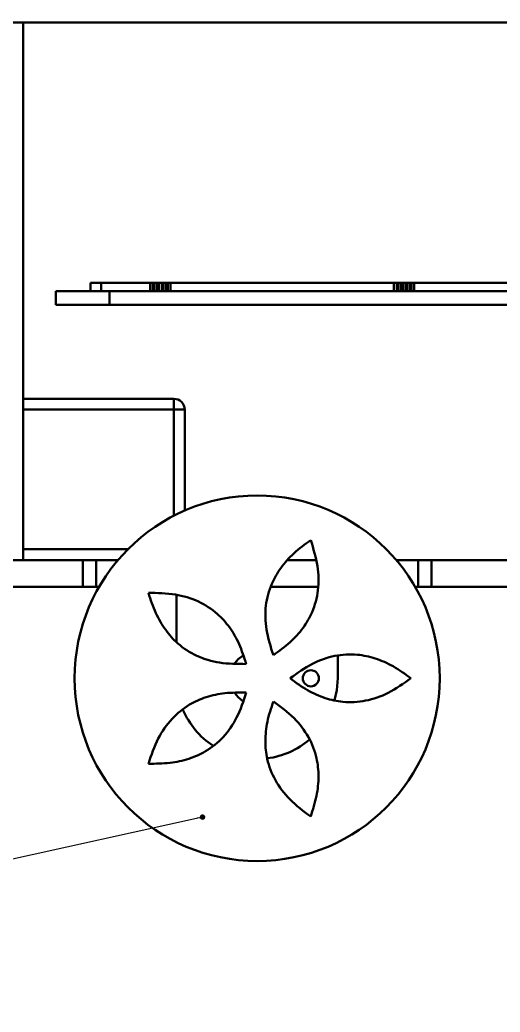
# Model space of a CAD drawing. Header units: millimetres. Extents: x 0 to 1189, y 0 to 841.
# Drawn here: x 269.7 to 359.2, y 453.2 to 637.8 of the extents above; entities that cross this region are included whole.
import ezdxf

# ---------------------------------------------------------------- set-up
doc = ezdxf.new("R2010")
doc.units = ezdxf.units.MM
doc.layers.add('标注层', color=7, linetype='Continuous', lineweight=25)
doc.layers.add('粗实线层', color=7, linetype='Continuous', lineweight=50)
doc.styles.get("Standard").update_dxf_attribs({"font": ''})
doc.styles.get('Standard').set_extended_font_data('汉仪长仿宋体')
doc.dimstyles.new('SLDDIMSTYLE0', dxfattribs={"dimtxt": 0.18, "dimasz": 1.016, "dimexe": 0, "dimexo": 0.0625, "dimgap": 0, "dimtad": 0, "dimtih": 1, "dimtoh": 1, "dimdec": 0, "dimrnd": 1e-09, "dimzin": 0, "dimdsep": 46, "dimtxsty": 'Standard', "dimblk1": 'DOT', "dimblk2": 'DOT', "dimsah": 1, "dimcen": 0.09, "dimadec": 0, "dimazin": 0, "dimtfac": 1.016, "dimtdec": 0, "dimtofl": 0, "dimtmove": 0, "dimatfit": 3, "dimldrblk": 'DOT', "dimfxl": 1, "dimfrac": 2, "dimtolj": 1, "dimtzin": 0, "dimarcsym": 0})

# ---------------------------------------------------------------- blocks, each defined once
blk = doc.blocks.new('_DOT')
at = {"color": 0, "linetype": 'ByBlock', "lineweight": -2}
blk.add_line((-0.5, 0), (-1, 0), dxfattribs=at)
at = {"color": 0, "linetype": 'ByBlock', "const_width": 0.5}
blk.add_lwpolyline([(-0.25, 0, 1), (0.25, 0, 1)], format="xyb", close=True, dxfattribs=at)

msp = doc.modelspace()

# ---------------------------------------------------------------- linework, layer by layer
at = {"layer": '粗实线层'}
for p, q in [((251.413, 637.294), (451.413, 637.294)), ((270.327, 637.294), (270.327, 537.294)), ((276.413, 587.294), (276.413, 584.794)), ((276.413, 587.294), (286.413, 587.294)), ((282.878, 587.294), (282.878, 588.869)), ((282.878, 588.869), (284.878, 588.869)), ((284.878, 587.294), (284.878, 588.869)), ((284.878, 588.869), (294.008, 588.869)), ((286.413, 587.294), (286.413, 584.794)), ((286.413, 587.294), (453.058, 587.294)), ((294.008, 587.294), (294.008, 588.869)), ((294.008, 588.869), (294.508, 588.869)), ((294.508, 587.294), (294.508, 588.869)), ((294.508, 588.869), (294.818, 588.869)), ((294.818, 587.294), (294.818, 588.869)), ((294.818, 588.869), (295.318, 588.869)), ((295.318, 587.294), (295.318, 588.869)), ((295.318, 588.869), (295.628, 588.869)), ((295.628, 587.294), (295.628, 588.869)), ((295.628, 588.869), (296.128, 588.869)), ((296.128, 587.294), (296.128, 588.869)), ((296.128, 588.869), (296.438, 588.869)), ((296.438, 587.294), (296.438, 588.869)), ((296.438, 588.869), (296.938, 588.869)), ((296.938, 587.294), (296.938, 588.869)), ((296.938, 588.869), (297.248, 588.869)), ((297.248, 587.294), (297.248, 588.869)), ((297.248, 588.869), (297.748, 588.869)), ((297.748, 587.294), (297.748, 588.869)), ((297.748, 588.869), (339.401, 588.869)), ((339.401, 587.294), (339.401, 588.869)), ((339.401, 588.869), (339.901, 588.869)), ((339.901, 587.294), (339.901, 588.869)), ((339.901, 588.869), (340.211, 588.869)), ((340.211, 587.294), (340.211, 588.869)), ((340.211, 588.869), (340.711, 588.869)), ((340.711, 587.294), (340.711, 588.869)), ((340.711, 588.869), (341.021, 588.869)), ((341.021, 587.294), (341.021, 588.869)), ((341.021, 588.869), (341.521, 588.869)), ((341.521, 587.294), (341.521, 588.869)), ((341.521, 588.869), (341.831, 588.869)), ((341.831, 587.294), (341.831, 588.869)), ((341.831, 588.869), (342.331, 588.869)), ((342.331, 587.294), (342.331, 588.869)), ((342.331, 588.869), (342.641, 588.869)), ((342.641, 587.294), (342.641, 588.869)), ((342.641, 588.869), (343.141, 588.869)), ((343.141, 587.294), (343.141, 588.869)), ((343.141, 588.869), (392.795, 588.869)), ((276.413, 584.794), (286.413, 584.794)), ((286.413, 584.794), (453.058, 584.794)), ((270.327, 567.294), (298.413, 567.294)), ((298.413, 565.294), (298.413, 567.294)), ((298.413, 565.294), (270.327, 565.294)), ((300.413, 565.294), (298.413, 565.294)), ((298.413, 565.294), (298.413, 545.556)), ((300.413, 565.294), (300.413, 546.499)), ((270.327, 539.294), (289.83, 539.294)), ((251.413, 537.294), (281.413, 537.294)), ((281.413, 532.294), (281.413, 537.294)), ((283.913, 537.294), (281.413, 537.294)), ((283.913, 532.294), (283.913, 537.294)), ((287.99, 537.294), (283.913, 537.294)), ((324.842, 537.294), (319.643, 537.294)), ((343.913, 537.294), (339.836, 537.294)), ((343.913, 532.294), (343.913, 537.294)), ((346.413, 537.294), (343.913, 537.294)), ((346.413, 537.294), (346.413, 532.294)), ((346.413, 537.294), (451.413, 537.294)), ((251.413, 532.294), (281.413, 532.294)), ((283.913, 532.294), (281.413, 532.294)), ((284.468, 532.294), (283.913, 532.294)), ((325.212, 532.294), (316.48, 532.294)), ((343.913, 532.294), (343.358, 532.294)), ((346.413, 532.294), (343.913, 532.294)), ((346.413, 532.294), (451.413, 532.294)), ((298.913, 522.041), (298.913, 530.803)), ((328.913, 515.294), (328.913, 519.482))]:
    msp.add_line(p, q, dxfattribs=at)
at = {"layer": '粗实线层', "flags": 128}
for points in [[(311.283, 519.546), (310.378, 518.83), (309.77, 518.093)], [(328.35, 511.224), (328.746, 513.059), (328.913, 515.294)], [(309.755, 512.517), (310.378, 511.759), (311.245, 511.065)]]:
    msp.add_lwpolyline(points, dxfattribs=at)
at = {"layer": '粗实线层'}
for centre, radius in [((313.913, 515.294), 34), ((323.913, 515.294), 1.5)]:
    msp.add_circle(centre, radius, dxfattribs=at)
for centre, radius, start, end in [((298.413, 565.294), 2, 0, 90), ((313.913, 515.294), 15, 202.94995, 236.65571), ((313.913, 515.294), 15, 277.1579, 310.57003)]:
    msp.add_arc(centre, radius, start, end, dxfattribs=at)
for points, knots in [([(316.929, 519.598), (316.419, 521.177), (315.454, 524.166), (315.334, 528.763), (316.37, 532.692), (318.273, 535.946), (320.743, 538.708), (322.804, 540.216), (323.885, 541.008)], [0, 0, 0, 0, 0.2013853, 0.3811804, 0.551964, 0.6894775, 0.8370226, 1, 1, 1, 1]), ([(323.885, 541.008), (324.385, 539.4), (325.329, 536.364), (325.438, 531.727), (324.405, 527.787), (322.509, 524.551), (320.052, 521.831), (318.003, 520.366), (316.929, 519.598)], [0, 0, 0, 0, 0.2044051, 0.3860336, 0.5571089, 0.6937149, 0.8394806, 1, 1, 1, 1]), ([(311.869, 517.954), (310.21, 517.958), (307.069, 517.964), (302.66, 519.269), (299.243, 521.469), (296.737, 524.284), (294.874, 527.487), (294.076, 529.913), (293.657, 531.186)], [0, 0, 0, 0, 0.2013856, 0.3811805, 0.5519641, 0.6894778, 0.8370228, 1, 1, 1, 1]), ([(293.657, 531.186), (295.34, 531.165), (298.52, 531.124), (302.963, 529.795), (306.392, 527.595), (308.883, 524.791), (310.711, 521.615), (311.471, 519.213), (311.869, 517.954)], [0, 0, 0, 0, 0.2044048, 0.3860333, 0.5571087, 0.6937148, 0.8394805, 1, 1, 1, 1]), ([(320.056, 515.294), (321.4, 516.267), (323.944, 518.108), (328.279, 519.643), (332.336, 519.872), (336.019, 519.067), (339.409, 517.572), (341.48, 516.078), (342.567, 515.294)], [0, 0, 0, 0, 0.2013854, 0.3811806, 0.5519639, 0.6894775, 0.8370226, 1, 1, 1, 1]), ([(342.567, 515.294), (341.193, 514.322), (338.596, 512.486), (334.221, 510.949), (330.153, 510.715), (326.49, 511.518), (323.145, 513.014), (321.118, 514.51), (320.056, 515.294)], [0, 0, 0, 0, 0.2044051, 0.3860334, 0.5571088, 0.6937149, 0.8394806, 1, 1, 1, 1]), ([(293.657, 499.402), (294.198, 500.997), (295.219, 504.008), (297.856, 507.823), (301.008, 510.404), (304.444, 511.907), (308.03, 512.664), (310.549, 512.644), (311.869, 512.634)], [0, 0, 0, 0, 0.20440494, 0.38603351, 0.55710882, 0.69371496, 0.83948046, 1, 1, 1, 1]), ([(311.869, 512.634), (311.353, 511.057), (310.377, 508.072), (307.773, 504.282), (304.625, 501.712), (301.173, 500.199), (297.551, 499.416), (294.997, 499.407), (293.657, 499.402)], [0, 0, 0, 0, 0.2013854, 0.3811806, 0.5519643, 0.6894779, 0.8370228, 1, 1, 1, 1]), ([(323.885, 489.581), (322.536, 490.588), (319.988, 492.489), (317.174, 496.176), (315.694, 499.972), (315.326, 503.704), (315.714, 507.348), (316.511, 509.738), (316.929, 510.99)], [0, 0, 0, 0, 0.2044053, 0.3860337, 0.557109, 0.693715, 0.8394807, 1, 1, 1, 1]), ([(316.929, 510.99), (318.269, 510.012), (320.806, 508.161), (323.606, 504.513), (325.077, 500.726), (325.45, 496.975), (325.075, 493.288), (324.295, 490.857), (323.885, 489.581)], [0, 0, 0, 0, 0.20138541, 0.38118047, 0.55196404, 0.6894776, 0.83702273, 1, 1, 1, 1])]:
    msp.add_open_spline(points, degree=3, knots=knots, dxfattribs=at)

# ---------------------------------------------------------------- leaders
at = {"layer": '标注层'}
for points in [[(277.066, 666.272), (139.538, 635.607)], [(303.736, 489.466), (139.538, 453.179)]]:
    msp.add_leader(points, dimstyle='SLDDIMSTYLE0', dxfattribs=at)

doc.saveas('drawing.dxf')
